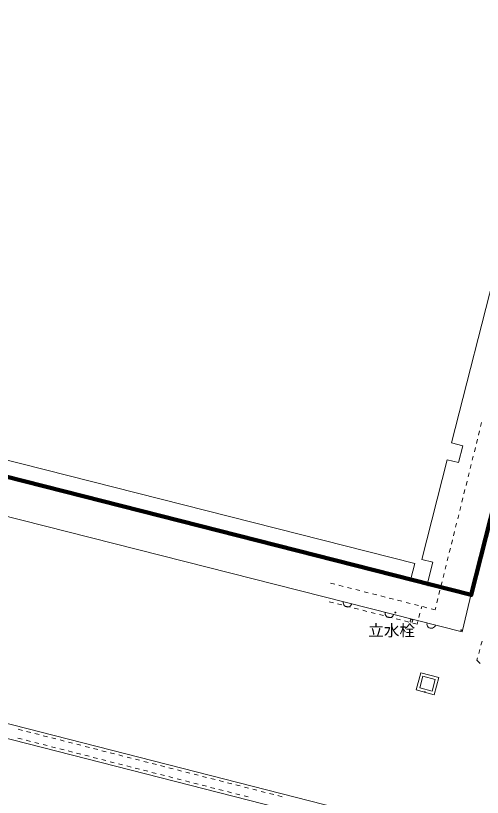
# Model space of a CAD drawing. Units: millimetres on the paper, with parts at other scales. Extents: x -4217 to 649, y -3995 to 278.
# Drawn here: x -126.8 to -72.8, y -853.5 to -763 of the extents above; entities that cross this region are included whole.
import ezdxf
from ezdxf.enums import TextEntityAlignment as Align

# ---------------------------------------------------------------- set-up
doc = ezdxf.new("R2010")
doc.units = ezdxf.units.MM
for name, color, linetype, lineweight in [('0-1_S-BGD', 134, 'Continuous', 18), ('0-9_標高点', 134, 'Continuous', 18), ('0-F_S-BGD', 134, 'Continuous', 18), ('1-1_S-BGD', 134, 'Continuous', 18)]:
    doc.layers.add(name, color=color, linetype=linetype, lineweight=lineweight)
doc.styles.add('ＭＳ ゴシック', font='')
doc.styles.get('ＭＳ ゴシック').set_extended_font_data('MS Gothic')

msp = doc.modelspace()

# ---------------------------------------------------------------- linework, layer by layer
at = {"layer": '0-1_S-BGD'}
for p, q in [((-345.688, -789.246), (-32.719, -869.206)), ((-345.4, -791.04), (-33.101, -870.829)), ((-200.811, -795.911), (-80.617, -826.421)), ((-75.067, -812.81), (-76.359, -812.479)), ((-75.563, -814.747), (-75.067, -812.81)), ((-81.071, -828.196), (-80.617, -826.421)), ((-78.515, -826.269), (-79.801, -825.941)), ((-79.134, -828.691), (-78.515, -826.269)), ((-79.134, -828.691), (-81.071, -828.196))]:
    msp.add_line(p, q, dxfattribs=at)
at = {"layer": '0-1_S-BGD', "color": 171, "lineweight": 100}
msp.add_lwpolyline([(-217.833, -793.512), (-215.37, -783.82), (-292.905, -764.114), (-278.536, -707.578), (-242.945, -702.867), (-53.954, -750.901), (-74.071, -830.051)], close=True, dxfattribs=at)
at = {"layer": '0-1_S-BGD'}
for points in [[(-69.781, -792.134), (-71.073, -791.803), (-76.359, -812.479)], [(-69.953, -810.98), (-69.63, -811.064), (-75.11, -834.321)], [(-75.563, -814.747), (-76.854, -814.417), (-79.801, -825.941)]]:
    msp.add_lwpolyline(points, dxfattribs=at)
for points in [[(-81.152, -833.154), (-80.91, -833.216), (-80.848, -832.974), (-81.091, -832.912)], [(-79.897, -839.057), (-77.832, -839.614), (-78.368, -841.604), (-80.434, -841.047)], [(-78.24, -839.85), (-78.603, -841.196), (-80.025, -840.812), (-79.662, -839.466)]]:
    msp.add_lwpolyline(points, close=True, dxfattribs=at)
at = {"layer": '0-9_標高点'}
for centre, radius in [((-79.077, -828.944), 0.05), ((-79.077, -828.944), 0.0333), ((-82.854, -832.084), 0.05), ((-82.854, -832.084), 0.0333), ((-75.24, -834.131), 0.05), ((-75.24, -834.131), 0.0333), ((-79.427, -841.284), 0.05), ((-79.427, -841.284), 0.0333)]:
    msp.add_circle(centre, radius, dxfattribs=at)
at = {"layer": '0-F_S-BGD'}
msp.add_line((-217.99, -798.107), (-75.11, -834.321), dxfattribs=at)
for centre in [(-88.389, -830.955), (-83.543, -832.184), (-78.696, -833.412)]:
    msp.add_arc(centre, 0.5, 165.77772, 345.77772, dxfattribs=at)
at = {"layer": '1-1_S-BGD'}
for p, q in [((-72.996, -810.591), (-72.875, -810.106)), ((-73.237, -811.561), (-73.117, -811.076)), ((-73.478, -812.532), (-73.358, -812.047)), ((-73.72, -813.502), (-73.599, -813.017)), ((-73.961, -814.473), (-73.84, -813.988)), ((-74.202, -815.443), (-74.081, -814.958)), ((-74.443, -816.414), (-74.323, -815.929)), ((-74.684, -817.384), (-74.564, -816.899)), ((-74.926, -818.355), (-74.805, -817.869)), ((-75.167, -819.325), (-75.046, -818.84)), ((-75.408, -820.296), (-75.288, -819.81)), ((-75.649, -821.266), (-75.529, -820.781)), ((-75.891, -822.237), (-75.77, -821.751)), ((-76.132, -823.207), (-76.011, -822.722)), ((-76.373, -824.178), (-76.252, -823.692)), ((-76.614, -825.148), (-76.494, -824.663)), ((-76.855, -826.118), (-76.735, -825.633)), ((-77.097, -827.089), (-76.976, -826.604)), ((-77.338, -828.059), (-77.217, -827.574)), ((-90.345, -828.692), (-89.86, -828.816)), ((-89.376, -828.939), (-88.891, -829.063)), ((-88.407, -829.186), (-87.922, -829.31)), ((-77.579, -829.03), (-77.458, -828.545)), ((-87.438, -829.433), (-86.953, -829.556)), ((-86.469, -829.68), (-85.984, -829.803)), ((-85.5, -829.927), (-85.015, -830.05)), ((-77.82, -830), (-77.7, -829.515)), ((-90.022, -830.967), (-90.506, -830.843)), ((-84.531, -830.174), (-84.046, -830.297)), ((-83.562, -830.42), (-83.077, -830.544)), ((-82.593, -830.667), (-82.108, -830.791)), ((-81.623, -830.914), (-81.139, -831.038)), ((-78.061, -830.971), (-77.941, -830.486)), ((-89.053, -831.214), (-89.538, -831.09)), ((-88.084, -831.461), (-88.569, -831.338)), ((-87.115, -831.708), (-87.6, -831.585)), ((-86.146, -831.955), (-86.631, -831.832)), ((-80.654, -831.161), (-80.17, -831.284)), ((-79.81, -831.376), (-79.887, -831.68)), ((-79.685, -831.408), (-79.201, -831.531)), ((-85.177, -832.202), (-85.662, -832.079)), ((-84.208, -832.449), (-84.693, -832.326)), ((-83.239, -832.697), (-83.724, -832.573)), ((-80.01, -832.164), (-80.133, -832.649)), ((-82.27, -832.944), (-82.755, -832.82)), ((-81.301, -833.191), (-81.786, -833.067)), ((-72.831, -835.392), (-72.961, -835.875)), ((-73.09, -836.358), (-73.22, -836.841)), ((-126.478, -845.596), (-125.994, -845.72)), ((-125.509, -845.843), (-125.025, -845.967)), ((-124.54, -846.091), (-124.056, -846.215)), ((-123.571, -846.339), (-123.087, -846.462)), ((-126.506, -846.621), (-126.022, -846.745)), ((-125.537, -846.868), (-125.053, -846.992)), ((-124.568, -847.116), (-124.084, -847.24)), ((-122.603, -846.586), (-122.118, -846.71)), ((-121.634, -846.834), (-121.149, -846.957)), ((-120.665, -847.081), (-120.18, -847.205)), ((-123.599, -847.364), (-123.115, -847.487)), ((-122.63, -847.611), (-122.146, -847.735)), ((-121.662, -847.859), (-121.177, -847.982)), ((-120.693, -848.106), (-120.208, -848.23)), ((-119.696, -847.329), (-119.212, -847.452)), ((-118.727, -847.576), (-118.243, -847.7)), ((-117.758, -847.824), (-117.274, -847.948)), ((-116.789, -848.071), (-116.305, -848.195)), ((-119.724, -848.354), (-119.239, -848.477)), ((-118.755, -848.601), (-118.271, -848.725)), ((-117.786, -848.849), (-117.302, -848.973)), ((-115.82, -848.319), (-115.336, -848.443)), ((-114.852, -848.566), (-114.367, -848.69)), ((-113.883, -848.814), (-113.398, -848.938)), ((-112.914, -849.061), (-112.429, -849.185)), ((-116.817, -849.096), (-116.333, -849.22)), ((-115.848, -849.344), (-115.364, -849.468)), ((-114.879, -849.591), (-114.395, -849.715)), ((-113.911, -849.839), (-113.426, -849.963)), ((-111.945, -849.309), (-111.461, -849.433)), ((-110.976, -849.557), (-110.492, -849.68)), ((-110.007, -849.804), (-109.523, -849.928)), ((-112.942, -850.086), (-112.457, -850.21)), ((-111.973, -850.334), (-111.488, -850.458)), ((-111.004, -850.582), (-110.519, -850.705)), ((-110.035, -850.829), (-109.551, -850.953)), ((-109.038, -850.052), (-108.554, -850.175)), ((-108.069, -850.299), (-107.585, -850.423)), ((-107.101, -850.547), (-106.616, -850.67)), ((-106.132, -850.794), (-105.647, -850.918)), ((-109.066, -851.077), (-108.582, -851.2)), ((-108.097, -851.324), (-107.613, -851.448)), ((-107.128, -851.572), (-106.644, -851.696)), ((-105.163, -851.042), (-104.678, -851.166)), ((-104.194, -851.289), (-103.71, -851.413)), ((-103.225, -851.537), (-102.741, -851.661)), ((-102.256, -851.784), (-101.772, -851.908)), ((-106.16, -851.819), (-105.675, -851.943)), ((-105.191, -852.067), (-104.706, -852.191)), ((-104.222, -852.314), (-103.737, -852.438)), ((-103.253, -852.562), (-102.768, -852.686)), ((-101.287, -852.032), (-100.803, -852.156)), ((-100.318, -852.28), (-99.834, -852.403)), ((-99.35, -852.527), (-98.865, -852.651)), ((-102.284, -852.809), (-101.8, -852.933)), ((-101.315, -853.057), (-100.831, -853.181)), ((-100.346, -853.305), (-99.862, -853.428)), ((-98.381, -852.775), (-97.896, -852.898)), ((-97.412, -853.022), (-96.927, -853.146)), ((-96.443, -853.27), (-95.958, -853.393))]:
    msp.add_line(p, q, dxfattribs=at)
for points in [[(-78.716, -831.655), (-78.26, -831.771), (-78.182, -831.456)], [(-80.256, -833.134), (-80.334, -833.437), (-80.817, -833.314)], [(-73.349, -837.323), (-73.427, -837.614), (-73.046, -837.969)]]:
    msp.add_lwpolyline(points, dxfattribs=at)

# ---------------------------------------------------------------- texts
at = {"layer": '0-1_S-BGD', "style": 'ＭＳ ゴシック'}
msp.add_text('立水栓', height=1.32, dxfattribs=at).set_placement((-85.984, -835.227), align=Align.BOTTOM_LEFT)

doc.saveas('drawing.dxf')
